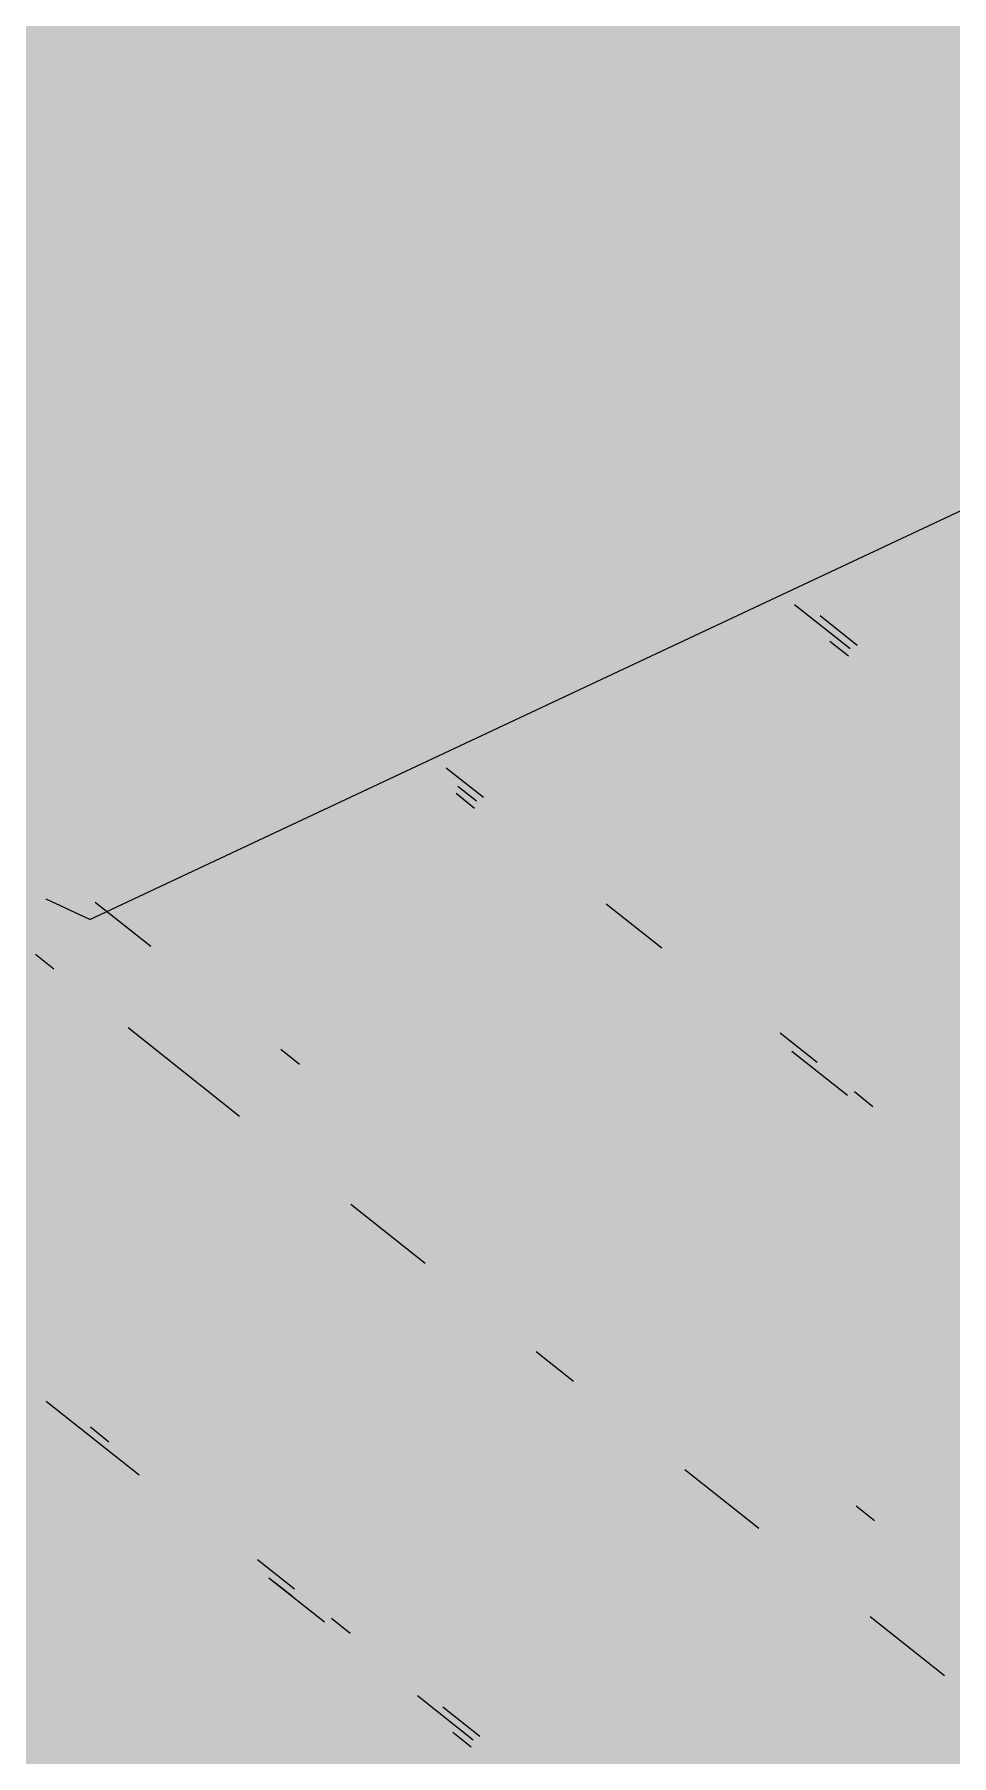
# Model space of a CAD drawing. Header units: millimetres. Extents: x 5 to 1315, y 5 to 292.
# Drawn here: x 1180.393 to 1182.034, y 97.505 to 100.585 of the extents above; entities that cross this region are included whole.
import ezdxf

# ---------------------------------------------------------------- set-up
doc = ezdxf.new("R2010")
doc.units = ezdxf.units.MM
doc.layers.add('EXISTING', color=7, linetype='Continuous')
doc.layers.add('IMAGES', color=7, linetype='Continuous')

# ---------------------------------------------------------------- blocks, each defined once
blk = doc.blocks.new('SHEET_03')
at = {"layer": 'EXISTING', "color": 250, "lineweight": 9}
for p, q in [((280.4918, 99.0012), (284.2676, 100.7738)), ((281.7528, 99.5647), (281.8523, 99.4857)), ((281.8648, 99.4915), (281.7984, 99.5442)), ((281.8492, 99.4721), (281.816, 99.4984)), ((281.1959, 99.2194), (281.1295, 99.2721)), ((281.1502, 99.2399), (281.1834, 99.2136)), ((281.1803, 99.2), (281.1471, 99.2263)), ((280.4918, 99.0012), (280.4138, 99.0378)), ((280.6012, 98.9526), (280.5016, 99.0317)), ((281.4158, 99.0292), (281.5154, 98.9502)), ((280.3943, 98.9394), (280.4275, 98.913)), ((280.5603, 98.8077), (280.7595, 98.6496)), ((281.7934, 98.7453), (281.7271, 98.798)), ((280.8668, 98.7419), (280.8336, 98.7683)), ((281.7478, 98.7658), (281.8474, 98.6868)), ((281.7903, 98.7317), (281.7571, 98.758)), ((281.893, 98.6663), (281.8598, 98.6927)), ((280.9587, 98.4916), (281.0915, 98.3862)), ((281.2906, 98.2282), (281.357, 98.1755)), ((280.4139, 98.1396), (280.5799, 98.0079)), ((280.526, 98.0664), (280.4928, 98.0928)), ((281.5562, 98.0175), (281.689, 97.9121)), ((281.8959, 97.9254), (281.8627, 97.9518)), ((280.8579, 97.8031), (280.7915, 97.8557)), ((280.8122, 97.8235), (280.9118, 97.7445)), ((280.8548, 97.7894), (280.8216, 97.8158)), ((280.9575, 97.724), (280.9243, 97.7504)), ((281.8881, 97.7541), (282.0209, 97.6487)), ((281.0778, 97.6128), (281.1774, 97.5338)), ((281.1899, 97.5397), (281.1235, 97.5923)), ((281.1743, 97.5202), (281.1411, 97.5465))]:
    blk.add_line(p, q, dxfattribs=at)
at = {"layer": 'IMAGES', "color": 7}
for points in [[(278.6382, 100.5452), (283.4564, 100.5452), (278.6382, 100.6416), (283.4564, 100.6416)], [(278.5418, 100.4488), (283.2636, 100.4488), (278.5418, 100.5452), (283.2636, 100.5452)], [(278.3491, 100.3524), (282.9745, 100.3524), (278.3491, 100.4488), (282.9745, 100.4488)], [(278.06, 100.256), (282.6855, 100.256), (278.06, 100.3524), (282.6855, 100.3524)], [(277.8673, 100.1596), (282.6855, 100.1596), (277.8673, 100.256), (282.6855, 100.256)], [(277.7709, 100.0632), (282.3, 100.0632), (277.7709, 100.1596), (282.3, 100.1596)], [(277.4818, 99.9668), (282.2036, 99.9668), (277.4818, 100.0632), (282.2036, 100.0632)], [(277.3855, 99.8704), (282.1073, 99.8704), (277.3855, 99.9668), (282.1073, 99.9668)], [(276.9036, 99.774), (281.7218, 99.774), (276.9036, 99.8704), (281.7218, 99.8704)], [(281.7218, 99.774), (281.8182, 99.774), (281.7218, 99.8704), (281.8182, 99.8704)], [(281.8182, 99.774), (281.9145, 99.774), (281.8182, 99.8704), (281.9145, 99.8704)], [(281.9145, 99.774), (282.0109, 99.774), (281.9145, 99.8704), (282.0109, 99.8704)], [(282.0109, 99.774), (282.2036, 99.774), (282.0109, 99.8704), (282.2036, 99.8704)], [(276.7109, 99.6776), (281.6255, 99.6776), (276.7109, 99.774), (281.6255, 99.774)], [(281.6255, 99.6776), (281.7218, 99.6776), (281.6255, 99.774), (281.7218, 99.774)], [(281.7218, 99.5812), (281.8182, 99.5812), (281.7218, 99.774), (281.8182, 99.774)], [(281.8182, 99.6776), (281.9145, 99.6776), (281.8182, 99.774), (281.9145, 99.774)], [(281.9145, 99.6776), (282.1073, 99.6776), (281.9145, 99.774), (282.1073, 99.774)], [(276.7109, 99.5812), (281.3364, 99.5812), (276.7109, 99.6776), (281.3364, 99.6776)], [(281.3364, 99.5812), (281.5291, 99.5812), (281.3364, 99.6776), (281.5291, 99.6776)], [(281.5291, 99.5812), (281.6255, 99.5812), (281.5291, 99.6776), (281.6255, 99.6776)], [(281.6255, 99.5812), (281.7218, 99.5812), (281.6255, 99.6776), (281.7218, 99.6776)], [(281.8182, 99.5812), (281.9145, 99.5812), (281.8182, 99.6776), (281.9145, 99.6776)], [(281.9145, 99.5812), (282.0109, 99.5812), (281.9145, 99.6776), (282.0109, 99.6776)], [(282.0109, 99.5812), (282.1073, 99.5812), (282.0109, 99.6776), (282.1073, 99.6776)], [(276.3255, 99.4848), (281.24, 99.4848), (276.3255, 99.5812), (281.24, 99.5812)], [(281.24, 99.4848), (281.3364, 99.4848), (281.24, 99.5812), (281.3364, 99.5812)], [(281.3364, 99.4848), (281.4327, 99.4848), (281.3364, 99.5812), (281.4327, 99.5812)], [(281.4327, 99.4848), (281.5291, 99.4848), (281.4327, 99.5812), (281.5291, 99.5812)], [(281.5291, 99.4848), (281.6255, 99.4848), (281.5291, 99.5812), (281.6255, 99.5812)], [(281.6255, 99.4848), (281.7218, 99.4848), (281.6255, 99.5812), (281.7218, 99.5812)], [(281.7218, 99.4848), (281.8182, 99.4848), (281.7218, 99.5812), (281.8182, 99.5812)], [(281.8182, 99.4848), (281.9145, 99.4848), (281.8182, 99.5812), (281.9145, 99.5812)], [(281.9145, 99.4848), (282.0109, 99.4848), (281.9145, 99.5812), (282.0109, 99.5812)], [(282.0109, 99.4848), (282.1073, 99.4848), (282.0109, 99.5812), (282.1073, 99.5812)], [(276.2291, 99.3884), (280.9509, 99.3884), (276.2291, 99.4848), (280.9509, 99.4848)], [(280.9509, 99.3884), (281.0473, 99.3884), (280.9509, 99.4848), (281.0473, 99.4848)], [(281.0473, 99.3884), (281.1436, 99.3884), (281.0473, 99.4848), (281.1436, 99.4848)], [(281.1436, 99.3884), (281.3364, 99.3884), (281.1436, 99.4848), (281.3364, 99.4848)], [(281.3364, 99.3884), (281.4327, 99.3884), (281.3364, 99.4848), (281.4327, 99.4848)], [(281.4327, 99.3884), (281.5291, 99.3884), (281.4327, 99.4848), (281.5291, 99.4848)], [(281.5291, 99.3884), (281.6255, 99.3884), (281.5291, 99.4848), (281.6255, 99.4848)], [(281.6255, 99.3884), (281.7218, 99.3884), (281.6255, 99.4848), (281.7218, 99.4848)], [(281.7218, 99.3884), (281.8182, 99.3884), (281.7218, 99.4848), (281.8182, 99.4848)], [(281.8182, 99.3884), (282.0109, 99.3884), (281.8182, 99.4848), (282.0109, 99.4848)], [(282.0109, 99.3884), (282.1073, 99.3884), (282.0109, 99.4848), (282.1073, 99.4848)], [(276.0364, 99.292), (280.6618, 99.292), (276.0364, 99.3884), (280.6618, 99.3884)], [(280.6618, 99.292), (280.8545, 99.292), (280.6618, 99.3884), (280.8545, 99.3884)], [(280.8545, 99.292), (281.0473, 99.292), (280.8545, 99.3884), (281.0473, 99.3884)], [(281.0473, 99.292), (281.1436, 99.292), (281.0473, 99.3884), (281.1436, 99.3884)], [(281.1436, 99.292), (281.24, 99.292), (281.1436, 99.3884), (281.24, 99.3884)], [(281.24, 99.292), (281.3364, 99.292), (281.24, 99.3884), (281.3364, 99.3884)], [(281.3364, 99.292), (281.4327, 99.292), (281.3364, 99.3884), (281.4327, 99.3884)], [(281.4327, 99.292), (281.5291, 99.292), (281.4327, 99.3884), (281.5291, 99.3884)], [(281.5291, 99.292), (281.7218, 99.292), (281.5291, 99.3884), (281.7218, 99.3884)], [(281.7218, 99.292), (281.8182, 99.292), (281.7218, 99.3884), (281.8182, 99.3884)], [(281.8182, 99.292), (281.9145, 99.292), (281.8182, 99.3884), (281.9145, 99.3884)], [(281.9145, 99.292), (282.0109, 99.292), (281.9145, 99.3884), (282.0109, 99.3884)], [(282.0109, 99.292), (282.1073, 99.292), (282.0109, 99.3884), (282.1073, 99.3884)], [(275.7473, 99.1956), (280.5655, 99.1956), (275.7473, 99.292), (280.5655, 99.292)], [(280.5655, 99.1956), (280.6618, 99.1956), (280.5655, 99.292), (280.6618, 99.292)], [(280.6618, 99.1956), (280.7582, 99.1956), (280.6618, 99.292), (280.7582, 99.292)], [(280.7582, 99.1956), (280.9509, 99.1956), (280.7582, 99.292), (280.9509, 99.292)], [(280.9509, 99.1956), (281.1436, 99.1956), (280.9509, 99.292), (281.1436, 99.292)], [(281.1436, 99.1956), (281.24, 99.1956), (281.1436, 99.292), (281.24, 99.292)], [(281.24, 99.1956), (281.3364, 99.1956), (281.24, 99.292), (281.3364, 99.292)], [(281.3364, 99.1956), (281.4327, 99.1956), (281.3364, 99.292), (281.4327, 99.292)], [(281.4327, 99.1956), (281.5291, 99.1956), (281.4327, 99.292), (281.5291, 99.292)], [(281.5291, 99.1956), (281.9145, 99.1956), (281.5291, 99.292), (281.9145, 99.292)], [(281.9145, 99.1956), (282.0109, 99.1956), (281.9145, 99.292), (282.0109, 99.292)], [(282.0109, 99.1956), (282.1073, 99.1956), (282.0109, 99.292), (282.1073, 99.292)], [(280.3727, 99.0992), (280.5655, 99.0992), (280.3727, 99.1956), (280.5655, 99.1956)], [(280.5655, 99.0992), (280.6618, 99.0992), (280.5655, 99.1956), (280.6618, 99.1956)], [(280.6618, 99.0992), (280.7582, 99.0992), (280.6618, 99.1956), (280.7582, 99.1956)], [(280.7582, 99.0992), (280.8545, 99.0992), (280.7582, 99.1956), (280.8545, 99.1956)], [(280.8545, 99.0992), (280.9509, 99.0992), (280.8545, 99.1956), (280.9509, 99.1956)], [(280.9509, 99.0992), (281.0473, 99.0992), (280.9509, 99.1956), (281.0473, 99.1956)], [(281.0473, 99.0992), (281.1436, 99.0992), (281.0473, 99.1956), (281.1436, 99.1956)], [(281.1436, 99.0992), (281.24, 99.0992), (281.1436, 99.1956), (281.24, 99.1956)], [(281.24, 99.0992), (281.3364, 99.0992), (281.24, 99.1956), (281.3364, 99.1956)], [(281.3364, 99.0992), (281.4327, 99.0992), (281.3364, 99.1956), (281.4327, 99.1956)], [(281.4327, 99.0992), (281.5291, 99.0992), (281.4327, 99.1956), (281.5291, 99.1956)], [(281.5291, 99.0992), (282.0109, 99.0992), (281.5291, 99.1956), (282.0109, 99.1956)], [(282.0109, 99.0992), (282.1073, 99.0992), (282.0109, 99.1956), (282.1073, 99.1956)], [(280.3727, 99.0028), (280.6618, 99.0028), (280.3727, 99.0992), (280.6618, 99.0992)], [(280.6618, 99.0028), (280.7582, 99.0028), (280.6618, 99.0992), (280.7582, 99.0992)], [(280.7582, 99.0028), (280.8545, 99.0028), (280.7582, 99.0992), (280.8545, 99.0992)], [(280.8545, 99.0028), (280.9509, 99.0028), (280.8545, 99.0992), (280.9509, 99.0992)], [(280.9509, 99.0028), (281.0473, 99.0028), (280.9509, 99.0992), (281.0473, 99.0992)], [(281.0473, 99.0028), (281.1436, 99.0028), (281.0473, 99.0992), (281.1436, 99.0992)], [(281.1436, 99.0028), (281.24, 99.0028), (281.1436, 99.0992), (281.24, 99.0992)], [(281.24, 99.0028), (281.3364, 99.0028), (281.24, 99.0992), (281.3364, 99.0992)], [(281.3364, 99.0028), (281.4327, 99.0028), (281.3364, 99.0992), (281.4327, 99.0992)], [(281.4327, 99.0028), (281.5291, 99.0028), (281.4327, 99.0992), (281.5291, 99.0992)], [(281.5291, 99.0028), (282.1073, 99.0028), (281.5291, 99.0992), (282.1073, 99.0992)], [(280.3727, 98.81), (280.4691, 98.81), (280.3727, 99.0028), (280.4691, 99.0028)], [(280.4691, 98.9064), (280.5655, 98.9064), (280.4691, 99.0028), (280.5655, 99.0028)], [(280.5655, 98.9064), (280.6618, 98.9064), (280.5655, 99.0028), (280.6618, 99.0028)], [(280.6618, 98.9064), (280.8545, 98.9064), (280.6618, 99.0028), (280.8545, 99.0028)], [(280.8545, 98.9064), (281.24, 98.9064), (280.8545, 99.0028), (281.24, 99.0028)], [(281.24, 98.9064), (281.3364, 98.9064), (281.24, 99.0028), (281.3364, 99.0028)], [(281.3364, 98.9064), (281.4327, 98.9064), (281.3364, 99.0028), (281.4327, 99.0028)], [(281.4327, 98.9064), (281.6255, 98.9064), (281.4327, 99.0028), (281.6255, 99.0028)], [(281.6255, 98.9064), (281.7218, 98.9064), (281.6255, 99.0028), (281.7218, 99.0028)], [(281.7218, 98.9064), (282.3, 98.9064), (281.7218, 99.0028), (282.3, 99.0028)], [(280.4691, 98.81), (280.5655, 98.81), (280.4691, 98.9064), (280.5655, 98.9064)], [(280.5655, 98.81), (280.7582, 98.81), (280.5655, 98.9064), (280.7582, 98.9064)], [(280.7582, 98.81), (280.8545, 98.81), (280.7582, 98.9064), (280.8545, 98.9064)], [(280.8545, 98.81), (280.9509, 98.81), (280.8545, 98.9064), (280.9509, 98.9064)], [(280.9509, 98.81), (281.3364, 98.81), (280.9509, 98.9064), (281.3364, 98.9064)], [(281.3364, 98.81), (281.4327, 98.81), (281.3364, 98.9064), (281.4327, 98.9064)], [(281.4327, 98.81), (281.5291, 98.81), (281.4327, 98.9064), (281.5291, 98.9064)], [(281.5291, 98.81), (281.6255, 98.81), (281.5291, 98.9064), (281.6255, 98.9064)], [(281.6255, 98.81), (281.7218, 98.81), (281.6255, 98.9064), (281.7218, 98.9064)], [(281.7218, 98.81), (281.8182, 98.81), (281.7218, 98.9064), (281.8182, 98.9064)], [(281.8182, 98.81), (282.3964, 98.81), (281.8182, 98.9064), (282.3964, 98.9064)], [(280.3727, 98.7136), (280.4691, 98.7136), (280.3727, 98.81), (280.4691, 98.81)], [(280.4691, 98.7136), (280.5655, 98.7136), (280.4691, 98.81), (280.5655, 98.81)], [(280.5655, 98.7136), (280.8545, 98.7136), (280.5655, 98.81), (280.8545, 98.81)], [(280.8545, 98.7136), (280.9509, 98.7136), (280.8545, 98.81), (280.9509, 98.81)], [(280.9509, 98.7136), (281.0473, 98.7136), (280.9509, 98.81), (281.0473, 98.81)], [(281.0473, 98.7136), (281.1436, 98.7136), (281.0473, 98.81), (281.1436, 98.81)], [(281.1436, 98.7136), (281.5291, 98.7136), (281.1436, 98.81), (281.5291, 98.81)], [(281.5291, 98.7136), (281.6255, 98.7136), (281.5291, 98.81), (281.6255, 98.81)], [(281.6255, 98.7136), (281.7218, 98.7136), (281.6255, 98.81), (281.7218, 98.81)], [(281.7218, 98.7136), (281.8182, 98.7136), (281.7218, 98.81), (281.8182, 98.81)], [(281.8182, 98.7136), (281.9145, 98.7136), (281.8182, 98.81), (281.9145, 98.81)], [(281.9145, 98.7136), (282.0109, 98.7136), (281.9145, 98.81), (282.0109, 98.81)], [(282.0109, 98.7136), (282.4927, 98.7136), (282.0109, 98.81), (282.4927, 98.81)], [(280.2764, 98.6172), (280.4691, 98.6172), (280.2764, 98.7136), (280.4691, 98.7136)], [(280.4691, 98.6172), (280.5655, 98.6172), (280.4691, 98.7136), (280.5655, 98.7136)], [(280.5655, 98.6172), (280.6618, 98.6172), (280.5655, 98.7136), (280.6618, 98.7136)], [(280.6618, 98.6172), (280.7582, 98.6172), (280.6618, 98.7136), (280.7582, 98.7136)], [(280.7582, 98.6172), (280.8545, 98.6172), (280.7582, 98.7136), (280.8545, 98.7136)], [(280.8545, 98.6172), (280.9509, 98.6172), (280.8545, 98.7136), (280.9509, 98.7136)], [(280.9509, 98.6172), (281.0473, 98.6172), (280.9509, 98.7136), (281.0473, 98.7136)], [(281.0473, 98.6172), (281.1436, 98.6172), (281.0473, 98.7136), (281.1436, 98.7136)], [(281.1436, 98.6172), (281.24, 98.6172), (281.1436, 98.7136), (281.24, 98.7136)], [(281.24, 98.6172), (281.6255, 98.6172), (281.24, 98.7136), (281.6255, 98.7136)], [(281.6255, 98.6172), (281.7218, 98.6172), (281.6255, 98.7136), (281.7218, 98.7136)], [(281.7218, 98.6172), (281.8182, 98.6172), (281.7218, 98.7136), (281.8182, 98.7136)], [(281.8182, 98.6172), (281.9145, 98.6172), (281.8182, 98.7136), (281.9145, 98.7136)], [(281.9145, 98.5208), (282.0109, 98.5208), (281.9145, 98.7136), (282.0109, 98.7136)], [(282.0109, 98.6172), (282.1073, 98.6172), (282.0109, 98.7136), (282.1073, 98.7136)], [(280.18, 98.5208), (280.5655, 98.5208), (280.18, 98.6172), (280.5655, 98.6172)], [(280.5655, 98.5208), (280.6618, 98.5208), (280.5655, 98.6172), (280.6618, 98.6172)], [(280.6618, 98.5208), (280.7582, 98.5208), (280.6618, 98.6172), (280.7582, 98.6172)], [(280.7582, 98.5208), (280.8545, 98.5208), (280.7582, 98.6172), (280.8545, 98.6172)], [(280.8545, 98.5208), (280.9509, 98.5208), (280.8545, 98.6172), (280.9509, 98.6172)], [(280.9509, 98.5208), (281.0473, 98.5208), (280.9509, 98.6172), (281.0473, 98.6172)], [(281.0473, 98.5208), (281.1436, 98.5208), (281.0473, 98.6172), (281.1436, 98.6172)], [(281.1436, 98.5208), (281.24, 98.5208), (281.1436, 98.6172), (281.24, 98.6172)], [(281.24, 98.5208), (281.3364, 98.5208), (281.24, 98.6172), (281.3364, 98.6172)], [(281.3364, 98.5208), (281.7218, 98.5208), (281.3364, 98.6172), (281.7218, 98.6172)], [(281.7218, 98.5208), (281.8182, 98.5208), (281.7218, 98.6172), (281.8182, 98.6172)], [(281.8182, 98.5208), (281.9145, 98.5208), (281.8182, 98.6172), (281.9145, 98.6172)], [(282.0109, 98.4244), (282.1073, 98.4244), (282.0109, 98.6172), (282.1073, 98.6172)], [(280.2764, 98.4244), (280.7582, 98.4244), (280.2764, 98.5208), (280.7582, 98.5208)], [(280.7582, 98.4244), (280.8545, 98.4244), (280.7582, 98.5208), (280.8545, 98.5208)], [(280.8545, 98.4244), (281.0473, 98.4244), (280.8545, 98.5208), (281.0473, 98.5208)], [(281.0473, 98.4244), (281.1436, 98.4244), (281.0473, 98.5208), (281.1436, 98.5208)], [(281.1436, 98.4244), (281.24, 98.4244), (281.1436, 98.5208), (281.24, 98.5208)], [(281.24, 98.4244), (281.3364, 98.4244), (281.24, 98.5208), (281.3364, 98.5208)], [(281.3364, 98.4244), (281.4327, 98.4244), (281.3364, 98.5208), (281.4327, 98.5208)], [(281.4327, 98.4244), (281.9145, 98.4244), (281.4327, 98.5208), (281.9145, 98.5208)], [(281.9145, 98.4244), (282.0109, 98.4244), (281.9145, 98.5208), (282.0109, 98.5208)], [(280.3727, 98.328), (280.8545, 98.328), (280.3727, 98.4244), (280.8545, 98.4244)], [(280.8545, 98.328), (280.9509, 98.328), (280.8545, 98.4244), (280.9509, 98.4244)], [(280.9509, 98.328), (281.0473, 98.328), (280.9509, 98.4244), (281.0473, 98.4244)], [(281.0473, 98.328), (281.1436, 98.328), (281.0473, 98.4244), (281.1436, 98.4244)], [(281.1436, 98.328), (281.24, 98.328), (281.1436, 98.4244), (281.24, 98.4244)], [(281.24, 98.328), (281.3364, 98.328), (281.24, 98.4244), (281.3364, 98.4244)], [(281.3364, 98.328), (281.4327, 98.328), (281.3364, 98.4244), (281.4327, 98.4244)], [(281.4327, 98.328), (281.5291, 98.328), (281.4327, 98.4244), (281.5291, 98.4244)], [(281.5291, 98.328), (282.0109, 98.328), (281.5291, 98.4244), (282.0109, 98.4244)], [(282.0109, 98.328), (282.2036, 98.328), (282.0109, 98.4244), (282.2036, 98.4244)], [(280.3727, 98.2316), (280.4691, 98.2316), (280.3727, 98.328), (280.4691, 98.328)], [(280.4691, 98.2316), (280.9509, 98.2316), (280.4691, 98.328), (280.9509, 98.328)], [(280.9509, 98.2316), (281.0473, 98.2316), (280.9509, 98.328), (281.0473, 98.328)], [(281.0473, 98.2316), (281.1436, 98.2316), (281.0473, 98.328), (281.1436, 98.328)], [(281.1436, 98.2316), (281.24, 98.2316), (281.1436, 98.328), (281.24, 98.328)], [(281.24, 98.2316), (281.3364, 98.2316), (281.24, 98.328), (281.3364, 98.328)], [(281.3364, 98.2316), (281.4327, 98.2316), (281.3364, 98.328), (281.4327, 98.328)], [(281.4327, 98.2316), (281.5291, 98.2316), (281.4327, 98.328), (281.5291, 98.328)], [(281.5291, 98.2316), (281.7218, 98.2316), (281.5291, 98.328), (281.7218, 98.328)], [(281.7218, 98.2316), (282.1073, 98.2316), (281.7218, 98.328), (282.1073, 98.328)], [(280.3727, 98.1352), (280.4691, 98.1352), (280.3727, 98.2316), (280.4691, 98.2316)], [(280.4691, 98.1352), (280.5655, 98.1352), (280.4691, 98.2316), (280.5655, 98.2316)], [(280.5655, 98.1352), (281.0473, 98.1352), (280.5655, 98.2316), (281.0473, 98.2316)], [(281.0473, 98.1352), (281.1436, 98.1352), (281.0473, 98.2316), (281.1436, 98.2316)], [(281.1436, 98.1352), (281.24, 98.1352), (281.1436, 98.2316), (281.24, 98.2316)], [(281.24, 98.1352), (281.4327, 98.1352), (281.24, 98.2316), (281.4327, 98.2316)], [(281.4327, 98.1352), (281.5291, 98.1352), (281.4327, 98.2316), (281.5291, 98.2316)], [(281.5291, 98.1352), (281.6255, 98.1352), (281.5291, 98.2316), (281.6255, 98.2316)], [(281.6255, 98.1352), (281.7218, 98.1352), (281.6255, 98.2316), (281.7218, 98.2316)], [(281.7218, 98.1352), (281.8182, 98.1352), (281.7218, 98.2316), (281.8182, 98.2316)], [(281.8182, 98.1352), (282.2036, 98.1352), (281.8182, 98.2316), (282.2036, 98.2316)], [(280.3727, 98.0387), (280.5655, 98.0387), (280.3727, 98.1352), (280.5655, 98.1352)], [(280.5655, 98.0387), (280.6618, 98.0387), (280.5655, 98.1352), (280.6618, 98.1352)], [(280.6618, 98.0387), (280.7582, 98.0387), (280.6618, 98.1352), (280.7582, 98.1352)], [(280.7582, 98.0387), (281.24, 98.0387), (280.7582, 98.1352), (281.24, 98.1352)], [(281.24, 98.0387), (281.3364, 98.0387), (281.24, 98.1352), (281.3364, 98.1352)], [(281.3364, 98.0387), (281.4327, 98.0387), (281.3364, 98.1352), (281.4327, 98.1352)], [(281.4327, 98.0387), (281.6255, 98.0387), (281.4327, 98.1352), (281.6255, 98.1352)], [(281.6255, 98.0387), (281.7218, 98.0387), (281.6255, 98.1352), (281.7218, 98.1352)], [(281.7218, 98.0387), (281.8182, 98.0387), (281.7218, 98.1352), (281.8182, 98.1352)], [(281.8182, 98.0387), (281.9145, 98.0387), (281.8182, 98.1352), (281.9145, 98.1352)], [(281.9145, 98.0387), (282.3964, 98.0387), (281.9145, 98.1352), (282.3964, 98.1352)], [(280.3727, 97.9423), (280.4691, 97.9423), (280.3727, 98.0387), (280.4691, 98.0387)], [(280.4691, 97.9423), (280.6618, 97.9423), (280.4691, 98.0387), (280.6618, 98.0387)], [(280.6618, 97.9423), (280.7582, 97.9423), (280.6618, 98.0387), (280.7582, 98.0387)], [(280.7582, 97.9423), (280.8545, 97.9423), (280.7582, 98.0387), (280.8545, 98.0387)], [(280.8545, 97.9423), (281.24, 97.9423), (280.8545, 98.0387), (281.24, 98.0387)], [(281.24, 97.9423), (281.3364, 97.9423), (281.24, 98.0387), (281.3364, 98.0387)], [(281.3364, 97.9423), (281.5291, 97.9423), (281.3364, 98.0387), (281.5291, 98.0387)], [(281.5291, 97.9423), (281.7218, 97.9423), (281.5291, 98.0387), (281.7218, 98.0387)], [(281.7218, 97.9423), (281.8182, 97.9423), (281.7218, 98.0387), (281.8182, 98.0387)], [(281.8182, 97.9423), (281.9145, 97.9423), (281.8182, 98.0387), (281.9145, 98.0387)], [(281.9145, 97.9423), (282.0109, 97.9423), (281.9145, 98.0387), (282.0109, 98.0387)], [(282.0109, 97.9423), (282.1073, 97.9423), (282.0109, 98.0387), (282.1073, 98.0387)], [(279.9873, 97.8459), (280.4691, 97.8459), (279.9873, 97.9423), (280.4691, 97.9423)], [(280.4691, 97.8459), (280.5655, 97.8459), (280.4691, 97.9423), (280.5655, 97.9423)], [(280.5655, 97.8459), (280.6618, 97.8459), (280.5655, 97.9423), (280.6618, 97.9423)], [(280.6618, 97.8459), (280.8545, 97.8459), (280.6618, 97.9423), (280.8545, 97.9423)], [(280.8545, 97.8459), (281.4327, 97.8459), (280.8545, 97.9423), (281.4327, 97.9423)], [(281.4327, 97.8459), (281.5291, 97.8459), (281.4327, 97.9423), (281.5291, 97.9423)], [(281.5291, 97.8459), (281.6255, 97.8459), (281.5291, 97.9423), (281.6255, 97.9423)], [(281.6255, 97.8459), (281.7218, 97.8459), (281.6255, 97.9423), (281.7218, 97.9423)], [(281.7218, 97.8459), (281.8182, 97.8459), (281.7218, 97.9423), (281.8182, 97.9423)], [(281.8182, 97.8459), (282.0109, 97.8459), (281.8182, 97.9423), (282.0109, 97.9423)], [(282.0109, 97.8459), (282.1073, 97.8459), (282.0109, 97.9423), (282.1073, 97.9423)], [(280.0836, 97.7495), (280.6618, 97.7495), (280.0836, 97.8459), (280.6618, 97.8459)], [(280.6618, 97.7495), (280.7582, 97.7495), (280.6618, 97.8459), (280.7582, 97.8459)], [(280.7582, 97.7495), (280.9509, 97.7495), (280.7582, 97.8459), (280.9509, 97.8459)], [(280.9509, 97.7495), (281.5291, 97.7495), (280.9509, 97.8459), (281.5291, 97.8459)], [(281.5291, 97.7495), (281.6255, 97.7495), (281.5291, 97.8459), (281.6255, 97.8459)], [(281.6255, 97.7495), (281.7218, 97.7495), (281.6255, 97.8459), (281.7218, 97.8459)], [(281.7218, 97.7495), (281.8182, 97.7495), (281.7218, 97.8459), (281.8182, 97.8459)], [(281.8182, 97.7495), (282.1073, 97.7495), (281.8182, 97.8459), (282.1073, 97.8459)], [(280.18, 97.6531), (280.8545, 97.6531), (280.18, 97.7495), (280.8545, 97.7495)], [(280.8545, 97.6531), (281.0473, 97.6531), (280.8545, 97.7495), (281.0473, 97.7495)], [(281.0473, 97.6531), (281.1436, 97.6531), (281.0473, 97.7495), (281.1436, 97.7495)], [(281.1436, 97.6531), (281.24, 97.6531), (281.1436, 97.7495), (281.24, 97.7495)], [(281.24, 97.6531), (281.6255, 97.6531), (281.24, 97.7495), (281.6255, 97.7495)], [(281.6255, 97.6531), (281.7218, 97.6531), (281.6255, 97.7495), (281.7218, 97.7495)], [(281.7218, 97.6531), (281.8182, 97.6531), (281.7218, 97.7495), (281.8182, 97.7495)], [(281.8182, 97.6531), (281.9145, 97.6531), (281.8182, 97.7495), (281.9145, 97.7495)], [(281.9145, 97.6531), (282.0109, 97.6531), (281.9145, 97.7495), (282.0109, 97.7495)], [(282.0109, 97.6531), (282.2036, 97.6531), (282.0109, 97.7495), (282.2036, 97.7495)], [(280.3727, 97.5567), (280.8545, 97.5567), (280.3727, 97.6531), (280.8545, 97.6531)], [(280.8545, 97.5567), (280.9509, 97.5567), (280.8545, 97.6531), (280.9509, 97.6531)], [(280.9509, 97.5567), (281.0473, 97.5567), (280.9509, 97.6531), (281.0473, 97.6531)], [(281.0473, 97.5567), (281.24, 97.5567), (281.0473, 97.6531), (281.24, 97.6531)], [(281.24, 97.5567), (281.3364, 97.5567), (281.24, 97.6531), (281.3364, 97.6531)], [(281.3364, 97.5567), (281.8182, 97.5567), (281.3364, 97.6531), (281.8182, 97.6531)], [(281.8182, 97.5567), (281.9145, 97.5567), (281.8182, 97.6531), (281.9145, 97.6531)], [(281.9145, 97.5567), (282.0109, 97.5567), (281.9145, 97.6531), (282.0109, 97.6531)], [(282.0109, 97.5567), (282.1073, 97.5567), (282.0109, 97.6531), (282.1073, 97.6531)], [(280.3727, 97.4603), (280.4691, 97.4603), (280.3727, 97.5567), (280.4691, 97.5567)], [(280.4691, 97.4603), (280.9509, 97.4603), (280.4691, 97.5567), (280.9509, 97.5567)], [(280.9509, 97.4603), (281.0473, 97.4603), (280.9509, 97.5567), (281.0473, 97.5567)], [(281.0473, 97.4603), (281.1436, 97.4603), (281.0473, 97.5567), (281.1436, 97.5567)], [(281.1436, 97.4603), (281.3364, 97.4603), (281.1436, 97.5567), (281.3364, 97.5567)], [(281.3364, 97.4603), (281.4327, 97.4603), (281.3364, 97.5567), (281.4327, 97.5567)], [(281.4327, 97.4603), (281.9145, 97.4603), (281.4327, 97.5567), (281.9145, 97.5567)], [(281.9145, 97.4603), (282.0109, 97.4603), (281.9145, 97.5567), (282.0109, 97.5567)], [(282.0109, 97.4603), (282.1073, 97.4603), (282.0109, 97.5567), (282.1073, 97.5567)]]:
    blk.add_solid(points, dxfattribs=at)

msp = doc.modelspace()

# ---------------------------------------------------------------- block references
msp.add_blockref('SHEET_03', (900, 0))

doc.saveas('drawing.dxf')
